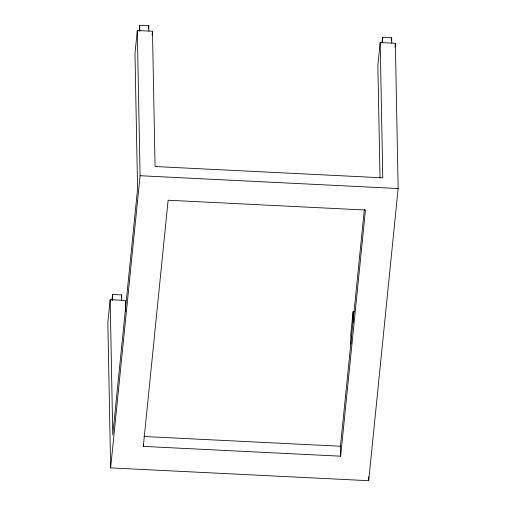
<?xml version="1.0" encoding="UTF-8"?>
<svg xmlns="http://www.w3.org/2000/svg" width="506" height="506" viewBox="0 0 506 506"><rect width="100%" height="100%" fill="white"/><g stroke="black" fill="none" stroke-linecap="round" stroke-linejoin="round"><path stroke-width="0.76" d="M125.558 311.424L125.349 300.412L110.169 299.66L107.848 322.664L110.637 467.892L368.703 480.7L398.152 188.529L395.363 43.301L380.183 42.548L377.862 65.552L380.025 178.023M380.183 42.548L382.783 177.827L155.076 166.531L152.477 31.245L137.297 30.493L134.975 53.503L137.575 188.782L112.762 434.939L110.169 299.66M112.009 299.837L112.547 294.467L121.655 294.916L121.763 300.273M139.137 30.67L139.675 25.3L148.783 25.749L148.891 31.106M121.427 297.218L121.655 294.916M148.479 28.817L148.783 25.749M152.091 35.085L152.477 31.245M110.637 467.892L140.086 175.721L137.297 30.493M143.318 446.393L168.125 200.237L365.471 210.028L340.664 456.191L143.318 446.393L143.287 444.863M354.573 311.791L353.055 311.715L350.734 334.719L350.917 344.156M340.664 456.191L340.468 446.241L364.333 209.516M382.024 42.719L382.561 37.355L391.669 37.805L391.777 43.162M391.366 40.872L391.669 37.805M394.977 47.134L395.363 43.301M140.086 175.721L398.152 188.529M143.913 436.488L340.468 446.241M382.561 37.355L382.669 42.706M368.627 476.753L368.703 480.7M353.055 311.715L353.264 322.727M139.675 25.3L139.795 31.423M112.547 294.467L112.667 300.589"/></g></svg>
